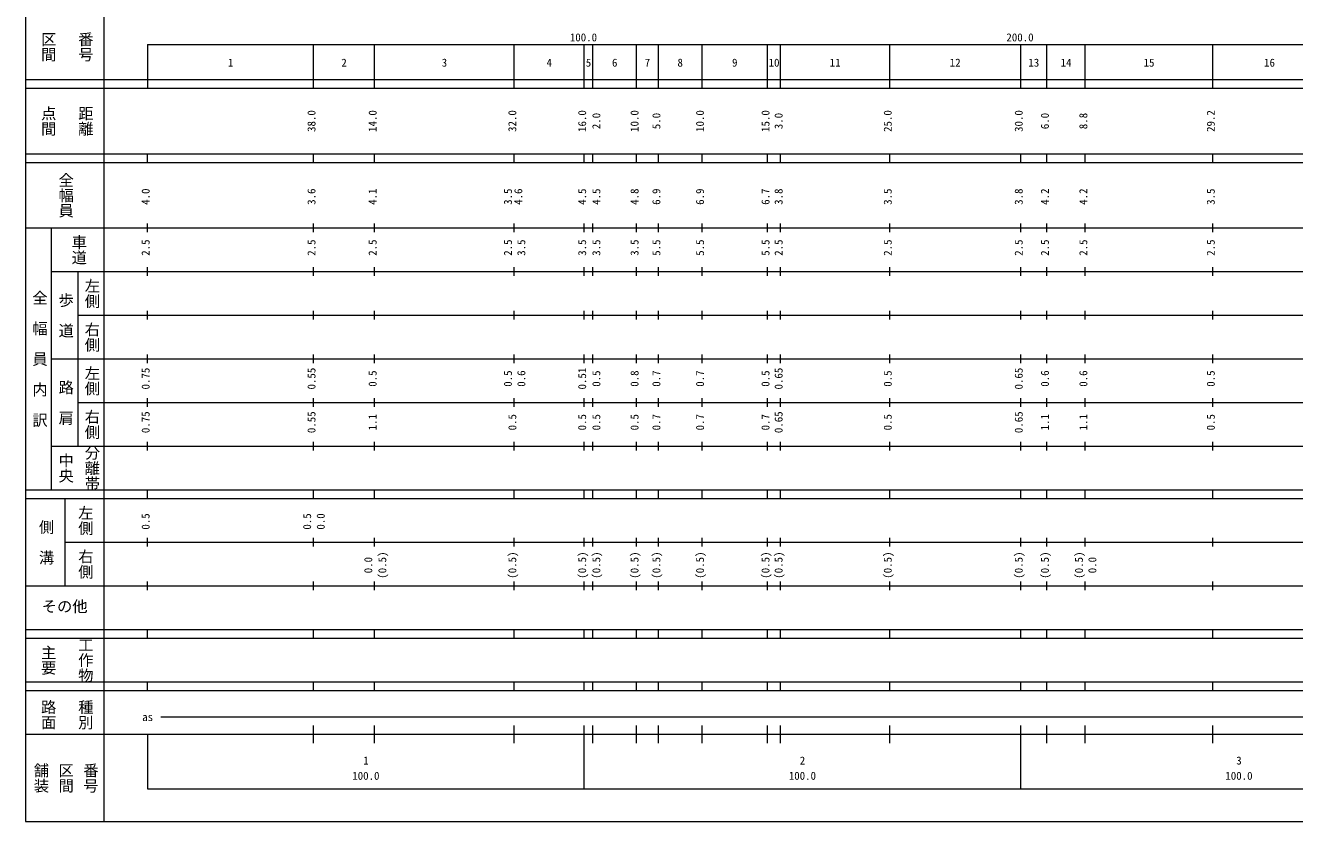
# Model space of a CAD drawing. Units: millimetres on the paper, enlarged 1000 times. Extents: x 40000 to 680000, y 20000 to 380000.
# Drawn here: x 40000 to 330744, y 20000 to 202409 of the extents above; entities that cross this region are included whole.
import ezdxf
from ezdxf.enums import TextEntityAlignment as Align

# ---------------------------------------------------------------- set-up
doc = ezdxf.new("R2010")
doc.units = ezdxf.units.MM
doc.header["$LTSCALE"] = 1000
doc.layers.add('M-TTL', color=2, linetype='Continuous', lineweight=13)
doc.layers.add('M-TTL-BAND', color=7, linetype='Continuous', lineweight=13)
doc.styles.add('@ＭＳ ゴシック', font='')
doc.styles.add('ＭＳ ゴシック', font='')
doc.styles.get('@ＭＳ ゴシック').set_extended_font_data('@MS Gothic')
doc.styles.get('ＭＳ ゴシック').set_extended_font_data('MS Gothic')

msp = doc.modelspace()

# ---------------------------------------------------------------- linework, layer by layer
at = {"layer": 'M-TTL'}
for p, q in [((40000, 380000), (40000, 20000)), ((40000, 20000), (680000, 20000))]:
    msp.add_line(p, q, dxfattribs=at)
at = {"layer": 'M-TTL-BAND'}
for p, q in [((58000, 370000), (58000, 20000)), ((68000, 198000), (579000, 198000)), ((68000, 198000), (68000, 188000)), ((106000, 188000), (106000, 198000)), ((120000, 188000), (120000, 198000)), ((152000, 188000), (152000, 198000)), ((168000, 188000), (168000, 198000)), ((170000, 188000), (170000, 198000)), ((180000, 188000), (180000, 198000)), ((185000, 188000), (185000, 198000)), ((195000, 188000), (195000, 198000)), ((210000, 188000), (210000, 198000)), ((213000, 188000), (213000, 198000)), ((238000, 188000), (238000, 198000)), ((268000, 188000), (268000, 198000)), ((274000, 188000), (274000, 198000)), ((282800, 188000), (282800, 198000)), ((312000, 188000), (312000, 198000)), ((40000, 190000), (579000, 190000)), ((40000, 188000), (579000, 188000)), ((40000, 173000), (579000, 173000)), ((68000, 171000), (68000, 173000)), ((106000, 171000), (106000, 173000)), ((120000, 171000), (120000, 173000)), ((152000, 171000), (152000, 173000)), ((168000, 171000), (168000, 173000)), ((170000, 171000), (170000, 173000)), ((180000, 171000), (180000, 173000)), ((185000, 171000), (185000, 173000)), ((195000, 171000), (195000, 173000)), ((210000, 171000), (210000, 173000)), ((213000, 171000), (213000, 173000)), ((238000, 171000), (238000, 173000)), ((268000, 171000), (268000, 173000)), ((274000, 171000), (274000, 173000)), ((282800, 171000), (282800, 173000)), ((312000, 171000), (312000, 173000)), ((40000, 171000), (579000, 171000)), ((40000, 156000), (579000, 156000)), ((46000, 96000), (46000, 156000)), ((68000, 155000), (68000, 157000)), ((106000, 155000), (106000, 157000)), ((120000, 155000), (120000, 157000)), ((152000, 155000), (152000, 157000)), ((168000, 155000), (168000, 157000)), ((170000, 155000), (170000, 157000)), ((180000, 155000), (180000, 157000)), ((185000, 155000), (185000, 157000)), ((195000, 155000), (195000, 157000)), ((210000, 155000), (210000, 157000)), ((213000, 155000), (213000, 157000)), ((238000, 155000), (238000, 157000)), ((268000, 155000), (268000, 157000)), ((274000, 155000), (274000, 157000)), ((282800, 155000), (282800, 157000)), ((312000, 155000), (312000, 157000)), ((46000, 146000), (579000, 146000)), ((52000, 146000), (52000, 106000)), ((68000, 145000), (68000, 147000)), ((106000, 145000), (106000, 147000)), ((120000, 145000), (120000, 147000)), ((152000, 145000), (152000, 147000)), ((168000, 145000), (168000, 147000)), ((170000, 145000), (170000, 147000)), ((180000, 145000), (180000, 147000)), ((185000, 145000), (185000, 147000)), ((195000, 145000), (195000, 147000)), ((210000, 145000), (210000, 147000)), ((213000, 145000), (213000, 147000)), ((238000, 145000), (238000, 147000)), ((268000, 145000), (268000, 147000)), ((274000, 145000), (274000, 147000)), ((282800, 145000), (282800, 147000)), ((312000, 145000), (312000, 147000)), ((68000, 135000), (68000, 137000)), ((106000, 135000), (106000, 137000)), ((120000, 135000), (120000, 137000)), ((152000, 135000), (152000, 137000)), ((168000, 135000), (168000, 137000)), ((170000, 135000), (170000, 137000)), ((180000, 135000), (180000, 137000)), ((185000, 135000), (185000, 137000)), ((195000, 135000), (195000, 137000)), ((210000, 135000), (210000, 137000)), ((213000, 135000), (213000, 137000)), ((238000, 135000), (238000, 137000)), ((268000, 135000), (268000, 137000)), ((274000, 135000), (274000, 137000)), ((282800, 135000), (282800, 137000)), ((312000, 135000), (312000, 137000)), ((52000, 136000), (579000, 136000)), ((46000, 126000), (579000, 126000)), ((68000, 125000), (68000, 127000)), ((106000, 125000), (106000, 127000)), ((120000, 125000), (120000, 127000)), ((152000, 125000), (152000, 127000)), ((168000, 125000), (168000, 127000)), ((170000, 125000), (170000, 127000)), ((180000, 125000), (180000, 127000)), ((185000, 125000), (185000, 127000)), ((195000, 125000), (195000, 127000)), ((210000, 125000), (210000, 127000)), ((213000, 125000), (213000, 127000)), ((238000, 125000), (238000, 127000)), ((268000, 125000), (268000, 127000)), ((274000, 125000), (274000, 127000)), ((282800, 125000), (282800, 127000)), ((312000, 125000), (312000, 127000)), ((68000, 115000), (68000, 117000)), ((106000, 115000), (106000, 117000)), ((120000, 115000), (120000, 117000)), ((152000, 115000), (152000, 117000)), ((168000, 115000), (168000, 117000)), ((170000, 115000), (170000, 117000)), ((180000, 115000), (180000, 117000)), ((185000, 115000), (185000, 117000)), ((195000, 115000), (195000, 117000)), ((210000, 115000), (210000, 117000)), ((213000, 115000), (213000, 117000)), ((238000, 115000), (238000, 117000)), ((268000, 115000), (268000, 117000)), ((274000, 115000), (274000, 117000)), ((282800, 115000), (282800, 117000)), ((312000, 115000), (312000, 117000)), ((52000, 116000), (579000, 116000)), ((46000, 106000), (579000, 106000)), ((68000, 105000), (68000, 107000)), ((106000, 105000), (106000, 107000)), ((120000, 105000), (120000, 107000)), ((152000, 105000), (152000, 107000)), ((168000, 105000), (168000, 107000)), ((170000, 105000), (170000, 107000)), ((180000, 105000), (180000, 107000)), ((185000, 105000), (185000, 107000)), ((195000, 105000), (195000, 107000)), ((210000, 105000), (210000, 107000)), ((213000, 105000), (213000, 107000)), ((238000, 105000), (238000, 107000)), ((268000, 105000), (268000, 107000)), ((274000, 105000), (274000, 107000)), ((282800, 105000), (282800, 107000)), ((312000, 105000), (312000, 107000)), ((40000, 96000), (579000, 96000)), ((68000, 94000), (68000, 96000)), ((106000, 94000), (106000, 96000)), ((120000, 94000), (120000, 96000)), ((152000, 94000), (152000, 96000)), ((168000, 94000), (168000, 96000)), ((170000, 94000), (170000, 96000)), ((180000, 94000), (180000, 96000)), ((185000, 94000), (185000, 96000)), ((195000, 94000), (195000, 96000)), ((210000, 94000), (210000, 96000)), ((213000, 94000), (213000, 96000)), ((238000, 94000), (238000, 96000)), ((268000, 94000), (268000, 96000)), ((274000, 94000), (274000, 96000)), ((282800, 94000), (282800, 96000)), ((312000, 94000), (312000, 96000)), ((40000, 94000), (579000, 94000)), ((49000, 94000), (49000, 74000)), ((68000, 83000), (68000, 85000)), ((106000, 83000), (106000, 85000)), ((120000, 83000), (120000, 85000)), ((152000, 83000), (152000, 85000)), ((168000, 83000), (168000, 85000)), ((170000, 83000), (170000, 85000)), ((180000, 83000), (180000, 85000)), ((185000, 83000), (185000, 85000)), ((195000, 83000), (195000, 85000)), ((210000, 83000), (210000, 85000)), ((213000, 83000), (213000, 85000)), ((238000, 83000), (238000, 85000)), ((268000, 83000), (268000, 85000)), ((274000, 83000), (274000, 85000)), ((282800, 83000), (282800, 85000)), ((312000, 83000), (312000, 85000)), ((49000, 84000), (579000, 84000)), ((40000, 74000), (579000, 74000)), ((68000, 73000), (68000, 75000)), ((106000, 73000), (106000, 75000)), ((120000, 73000), (120000, 75000)), ((152000, 73000), (152000, 75000)), ((168000, 73000), (168000, 75000)), ((170000, 73000), (170000, 75000)), ((180000, 73000), (180000, 75000)), ((185000, 73000), (185000, 75000)), ((195000, 73000), (195000, 75000)), ((210000, 73000), (210000, 75000)), ((213000, 73000), (213000, 75000)), ((238000, 73000), (238000, 75000)), ((268000, 73000), (268000, 75000)), ((274000, 73000), (274000, 75000)), ((282800, 73000), (282800, 75000)), ((312000, 73000), (312000, 75000)), ((40000, 64000), (579000, 64000)), ((68000, 62000), (68000, 64000)), ((106000, 62000), (106000, 64000)), ((120000, 62000), (120000, 64000)), ((152000, 62000), (152000, 64000)), ((168000, 62000), (168000, 64000)), ((170000, 62000), (170000, 64000)), ((180000, 62000), (180000, 64000)), ((185000, 62000), (185000, 64000)), ((195000, 62000), (195000, 64000)), ((210000, 62000), (210000, 64000)), ((213000, 62000), (213000, 64000)), ((238000, 62000), (238000, 64000)), ((268000, 62000), (268000, 64000)), ((274000, 62000), (274000, 64000)), ((282800, 62000), (282800, 64000)), ((312000, 62000), (312000, 64000)), ((40000, 62000), (579000, 62000)), ((40000, 52000), (579000, 52000)), ((40000, 50000), (579000, 50000)), ((68000, 50000), (68000, 52000)), ((106000, 50000), (106000, 52000)), ((120000, 50000), (120000, 52000)), ((152000, 50000), (152000, 52000)), ((168000, 50000), (168000, 52000)), ((170000, 50000), (170000, 52000)), ((180000, 50000), (180000, 52000)), ((185000, 50000), (185000, 52000)), ((195000, 50000), (195000, 52000)), ((210000, 50000), (210000, 52000)), ((213000, 50000), (213000, 52000)), ((238000, 50000), (238000, 52000)), ((268000, 50000), (268000, 52000)), ((274000, 50000), (274000, 52000)), ((282800, 50000), (282800, 52000)), ((312000, 50000), (312000, 52000)), ((71000, 44000), (565000, 44000)), ((106000, 38000), (106000, 42000)), ((120000, 38000), (120000, 42000)), ((152000, 38000), (152000, 42000)), ((168000, 27500), (168000, 42000)), ((170000, 38000), (170000, 42000)), ((180000, 38000), (180000, 42000)), ((185000, 38000), (185000, 42000)), ((195000, 38000), (195000, 42000)), ((210000, 38000), (210000, 42000)), ((213000, 38000), (213000, 42000)), ((238000, 38000), (238000, 42000)), ((268000, 27500), (268000, 42000)), ((274000, 38000), (274000, 42000)), ((282800, 38000), (282800, 42000)), ((312000, 38000), (312000, 42000)), ((40000, 40000), (579000, 40000)), ((68000, 40000), (68000, 27500)), ((68000, 27500), (579000, 27500))]:
    msp.add_line(p, q, dxfattribs=at)

# ---------------------------------------------------------------- texts
for s, height, rotation, style, p in [('区間', 2566, 270, '@ＭＳ ゴシック', (43250, 201000)), ('番号', 2566, 270, '@ＭＳ ゴシック', (51750, 201000)), ('点間', 2566, 270, '@ＭＳ ゴシック', (43250, 184000)), ('距離', 2566, 270, '@ＭＳ ゴシック', (51750, 184000)), ('38.0', 1833, 90, 'ＭＳ ゴシック', (107000, 178000)), ('14.0', 1833, 90, 'ＭＳ ゴシック', (121000, 178000)), ('32.0', 1833, 90, 'ＭＳ ゴシック', (153000, 178000)), ('16.0', 1833, 90, 'ＭＳ ゴシック', (169000, 178000)), ('2.0', 1833, 90, 'ＭＳ ゴシック', (172247, 178625)), ('10.0', 1833, 90, 'ＭＳ ゴシック', (181000, 178000)), ('5.0', 1833, 90, 'ＭＳ ゴシック', (186000, 178625)), ('10.0', 1833, 90, 'ＭＳ ゴシック', (196000, 178000)), ('15.0', 1833, 90, 'ＭＳ ゴシック', (211000, 178000)), ('3.0', 1833, 90, 'ＭＳ ゴシック', (214000, 178625)), ('25.0', 1833, 90, 'ＭＳ ゴシック', (239000, 178000)), ('30.0', 1833, 90, 'ＭＳ ゴシック', (269000, 178000)), ('6.0', 1833, 90, 'ＭＳ ゴシック', (275000, 178625)), ('8.8', 1833, 90, 'ＭＳ ゴシック', (283800, 178625)), ('29.2', 1833, 90, 'ＭＳ ゴシック', (313000, 178000)), ('全幅員', 2566, 270, '@ＭＳ ゴシック', (47250, 168750)), ('4.0', 1833, 90, 'ＭＳ ゴシック', (69000, 161299)), ('3.6', 1833, 90, 'ＭＳ ゴシック', (107000, 161299)), ('4.1', 1833, 90, 'ＭＳ ゴシック', (121000, 161299)), ('3.5', 1833, 90, 'ＭＳ ゴシック', (152000, 161299)), ('4.6', 1833, 90, 'ＭＳ ゴシック', (154370, 161299)), ('4.5', 1833, 90, 'ＭＳ ゴシック', (169000, 161299)), ('4.5', 1833, 90, 'ＭＳ ゴシック', (172247, 161299)), ('4.8', 1833, 90, 'ＭＳ ゴシック', (181000, 161299)), ('6.9', 1833, 90, 'ＭＳ ゴシック', (186000, 161299)), ('6.9', 1833, 90, 'ＭＳ ゴシック', (196000, 161299)), ('6.7', 1833, 90, 'ＭＳ ゴシック', (211000, 161299)), ('3.8', 1833, 90, 'ＭＳ ゴシック', (214000, 161299)), ('3.5', 1833, 90, 'ＭＳ ゴシック', (239000, 161299)), ('3.8', 1833, 90, 'ＭＳ ゴシック', (269000, 161299)), ('4.2', 1833, 90, 'ＭＳ ゴシック', (275000, 161299)), ('4.2', 1833, 90, 'ＭＳ ゴシック', (283800, 161299)), ('3.5', 1833, 90, 'ＭＳ ゴシック', (313000, 161299)), ('車道', 2566, 270, '@ＭＳ ゴシック', (50250, 154500)), ('2.5', 1833, 90, 'ＭＳ ゴシック', (69000, 149625)), ('2.5', 1833, 90, 'ＭＳ ゴシック', (107000, 149625)), ('2.5', 1833, 90, 'ＭＳ ゴシック', (121000, 149625)), ('2.5', 1833, 90, 'ＭＳ ゴシック', (152000, 149625)), ('3.5', 1833, 90, 'ＭＳ ゴシック', (155061, 149625)), ('3.5', 1833, 90, 'ＭＳ ゴシック', (169000, 149625)), ('3.5', 1833, 90, 'ＭＳ ゴシック', (172247, 149625)), ('3.5', 1833, 90, 'ＭＳ ゴシック', (181000, 149625)), ('5.5', 1833, 90, 'ＭＳ ゴシック', (186000, 149625)), ('5.5', 1833, 90, 'ＭＳ ゴシック', (196000, 149625)), ('5.5', 1833, 90, 'ＭＳ ゴシック', (211000, 149625)), ('2.5', 1833, 90, 'ＭＳ ゴシック', (214000, 149625)), ('2.5', 1833, 90, 'ＭＳ ゴシック', (239000, 149625)), ('2.5', 1833, 90, 'ＭＳ ゴシック', (269000, 149625)), ('2.5', 1833, 90, 'ＭＳ ゴシック', (275000, 149625)), ('2.5', 1833, 90, 'ＭＳ ゴシック', (283800, 149625)), ('2.5', 1833, 90, 'ＭＳ ゴシック', (313000, 149625)), ('左側', 2566, 270, '@ＭＳ ゴシック', (53250, 144500)), ('全\u3000幅\u3000員\u3000内\u3000訳', 2566, 270, '@ＭＳ ゴシック', (41250, 141750)), ('歩\u3000道', 2566, 270, '@ＭＳ ゴシック', (47250, 141250)), ('右側', 2566, 270, '@ＭＳ ゴシック', (53250, 134500)), ('左側', 2566, 270, '@ＭＳ ゴシック', (53250, 124500)), ('0.75', 1833, 90, 'ＭＳ ゴシック', (69000, 119000)), ('0.55', 1833, 90, 'ＭＳ ゴシック', (107000, 119000)), ('0.5', 1833, 90, 'ＭＳ ゴシック', (121000, 119625)), ('0.5', 1833, 90, 'ＭＳ ゴシック', (152000, 119625)), ('0.6', 1833, 90, 'ＭＳ ゴシック', (155061, 119625)), ('0.51', 1833, 90, 'ＭＳ ゴシック', (169000, 119000)), ('0.5', 1833, 90, 'ＭＳ ゴシック', (172247, 119625)), ('0.8', 1833, 90, 'ＭＳ ゴシック', (181000, 119625)), ('0.7', 1833, 90, 'ＭＳ ゴシック', (186000, 119625)), ('0.7', 1833, 90, 'ＭＳ ゴシック', (196000, 119625)), ('0.5', 1833, 90, 'ＭＳ ゴシック', (211000, 119625)), ('0.65', 1833, 90, 'ＭＳ ゴシック', (214000, 119000)), ('0.5', 1833, 90, 'ＭＳ ゴシック', (239000, 119625)), ('0.65', 1833, 90, 'ＭＳ ゴシック', (269000, 119000)), ('0.6', 1833, 90, 'ＭＳ ゴシック', (275000, 119625)), ('0.6', 1833, 90, 'ＭＳ ゴシック', (283800, 119625)), ('0.5', 1833, 90, 'ＭＳ ゴシック', (313000, 119625)), ('路\u3000肩', 2566, 270, '@ＭＳ ゴシック', (47250, 121250)), ('右側', 2566, 270, '@ＭＳ ゴシック', (53250, 114500)), ('0.75', 1833, 90, 'ＭＳ ゴシック', (69000, 109000)), ('0.55', 1833, 90, 'ＭＳ ゴシック', (107000, 109000)), ('0.65', 1833, 90, 'ＭＳ ゴシック', (214000, 109000)), ('0.65', 1833, 90, 'ＭＳ ゴシック', (269000, 109000)), ('1.1', 1833, 90, 'ＭＳ ゴシック', (121000, 109625)), ('0.5', 1833, 90, 'ＭＳ ゴシック', (153000, 109625)), ('0.5', 1833, 90, 'ＭＳ ゴシック', (169000, 109625)), ('0.5', 1833, 90, 'ＭＳ ゴシック', (172247, 109625)), ('0.5', 1833, 90, 'ＭＳ ゴシック', (181000, 109625)), ('0.7', 1833, 90, 'ＭＳ ゴシック', (186000, 109625)), ('0.7', 1833, 90, 'ＭＳ ゴシック', (196000, 109625)), ('0.7', 1833, 90, 'ＭＳ ゴシック', (211000, 109625)), ('0.5', 1833, 90, 'ＭＳ ゴシック', (239000, 109625)), ('1.1', 1833, 90, 'ＭＳ ゴシック', (275000, 109625)), ('1.1', 1833, 90, 'ＭＳ ゴシック', (283800, 109625)), ('0.5', 1833, 90, 'ＭＳ ゴシック', (313000, 109625)), ('分離帯', 2566, 270, '@ＭＳ ゴシック', (53250, 106250)), ('中央', 2566, 270, '@ＭＳ ゴシック', (47250, 104500)), ('左側', 2566, 270, '@ＭＳ ゴシック', (51750, 92500)), ('0.5', 1833, 90, 'ＭＳ ゴシック', (69000, 86889)), ('0.5', 1833, 90, 'ＭＳ ゴシック', (106000, 86889)), ('0.0', 1833, 90, 'ＭＳ ゴシック', (109109, 86889)), ('側\u3000溝', 2566, 270, '@ＭＳ ゴシック', (42750, 89250)), ('右側', 2566, 270, '@ＭＳ ゴシック', (51750, 82500)), ('(0.5)', 1833, 90, 'ＭＳ ゴシック', (123220, 75639)), ('(0.5)', 1833, 90, 'ＭＳ ゴシック', (153000, 75639)), ('(0.5)', 1833, 90, 'ＭＳ ゴシック', (169000, 75639)), ('(0.5)', 1833, 90, 'ＭＳ ゴシック', (172247, 75639)), ('(0.5)', 1833, 90, 'ＭＳ ゴシック', (181000, 75639)), ('(0.5)', 1833, 90, 'ＭＳ ゴシック', (186000, 75639)), ('(0.5)', 1833, 90, 'ＭＳ ゴシック', (196000, 75639)), ('(0.5)', 1833, 90, 'ＭＳ ゴシック', (211000, 75639)), ('(0.5)', 1833, 90, 'ＭＳ ゴシック', (214000, 75639)), ('(0.5)', 1833, 90, 'ＭＳ ゴシック', (239000, 75639)), ('(0.5)', 1833, 90, 'ＭＳ ゴシック', (269000, 75639)), ('(0.5)', 1833, 90, 'ＭＳ ゴシック', (275000, 75639)), ('(0.5)', 1833, 90, 'ＭＳ ゴシック', (282800, 75639)), ('0.0', 1833, 90, 'ＭＳ ゴシック', (120000, 76889)), ('0.0', 1833, 90, 'ＭＳ ゴシック', (285860, 76889)), ('工作物', 2566, 270, '@ＭＳ ゴシック', (51750, 62250)), ('主要', 2566, 270, '@ＭＳ ゴシック', (43250, 60500)), ('路面', 2566, 270, '@ＭＳ ゴシック', (43250, 48000)), ('種別', 2566, 270, '@ＭＳ ゴシック', (51750, 48000)), ('舗装', 2566, 270, '@ＭＳ ゴシック', (41583, 33500)), ('区間', 2566, 270, '@ＭＳ ゴシック', (47250, 33500)), ('番号', 2566, 270, '@ＭＳ ゴシック', (52917, 33500))]:
    msp.add_text(s, height=height, rotation=rotation, dxfattribs=dict(at, style=style)).set_placement(p, align=Align.BOTTOM_LEFT)
at = {"layer": 'M-TTL-BAND', "style": 'ＭＳ ゴシック'}
for s, height, p in [('100.0', 1833, (164719, 198195)), ('200.0', 1833, (264719, 198195)), ('1', 1833, (86375, 192405)), ('2', 1833, (112375, 192405)), ('3', 1833, (135375, 192405)), ('4', 1833, (159375, 192405)), ('5', 1833, (168375, 192405)), ('6', 1833, (174375, 192405)), ('7', 1833, (181875, 192405)), ('8', 1833, (189375, 192405)), ('9', 1833, (201875, 192405)), ('10', 1833, (210250, 192405)), ('11', 1833, (224250, 192405)), ('12', 1833, (251750, 192405)), ('13', 1833, (269750, 192405)), ('14', 1833, (277150, 192405)), ('15', 1833, (296150, 192405)), ('16', 1833, (323750, 192405)), ('その他', 2566, (43750, 67250)), ('as', 1833, (66750, 42500)), ('1', 1833, (117375, 32523)), ('2', 1833, (217375, 32523)), ('3', 1833, (317375, 32523)), ('100.0', 1833, (114875, 29033)), ('100.0', 1833, (214875, 29033)), ('100.0', 1833, (314875, 29033))]:
    msp.add_text(s, height=height, dxfattribs=at).set_placement(p, align=Align.BOTTOM_LEFT)

doc.saveas('drawing.dxf')
